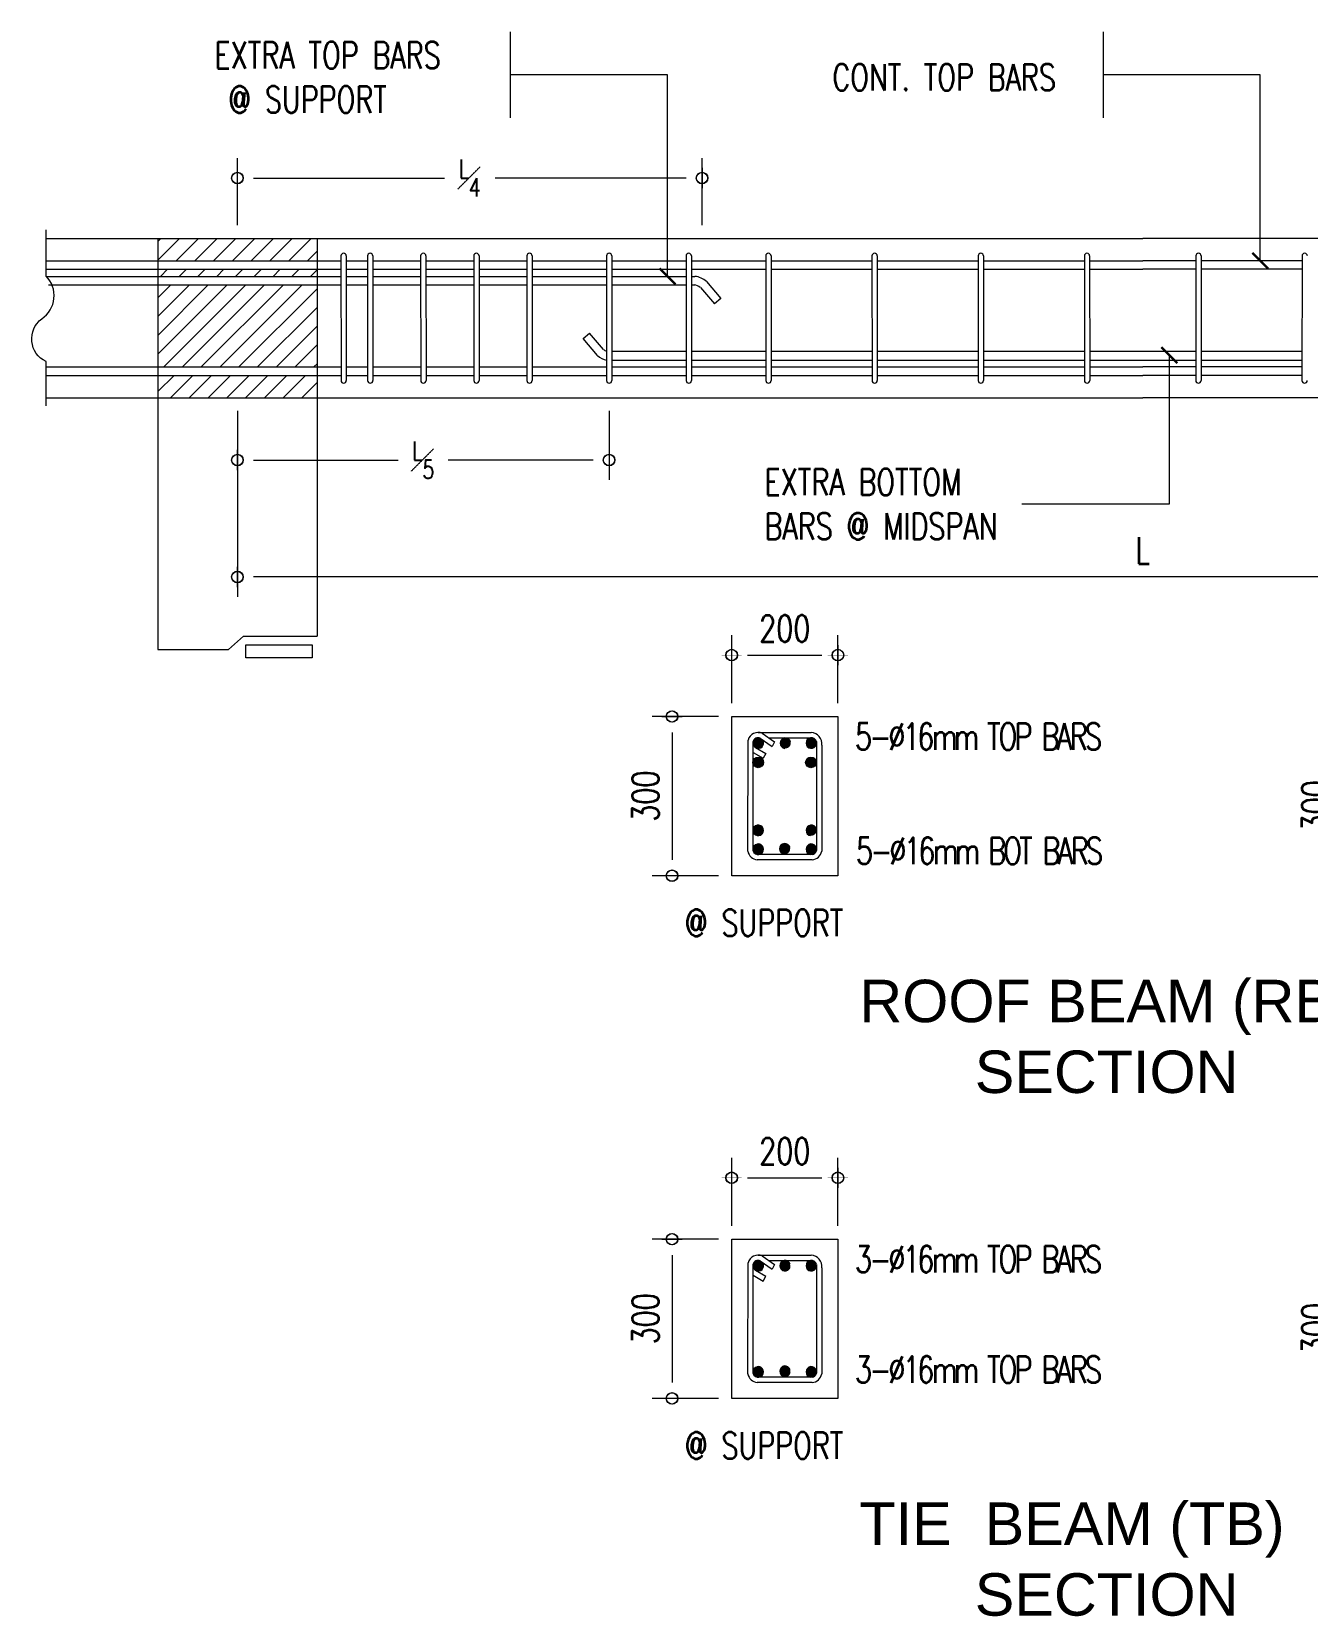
# Model space of a CAD drawing. Header units: millimetres. Extents: x 1634676 to 2568129, y -408635 to -190573.
# Drawn here: x 2466634 to 2469037, y -316115 to -313130 of the extents above; entities that cross this region are included whole.
import ezdxf

# ---------------------------------------------------------------- set-up
doc = ezdxf.new("R2010")
doc.units = ezdxf.units.MM
doc.header["$MEASUREMENT"] = 0
doc.linetypes.add('HIDDEN', pattern=[0.375, 0.25, -0.125])
doc.layers.get('0').update_dxf_attribs({"lineweight": 15})
doc.layers.get('Defpoints').update_dxf_attribs({"color": 250})
for name, color, linetype, lineweight in [('.2', 2, 'Continuous', 20), ('ST-ANNOT_A', 74, 'Continuous', 20), ('ST-ANNOT_ALeadLines', 250, 'Continuous', 13), ('ST-COL_E', 6, 'Continuous', 30), ('ST-DIM_E', 250, 'Continuous', 13), ('ST-GIRDER_CONT', 3, 'Continuous', 30), ('ST-HATCH_E', 250, 'Continuous', 9), ('ST-STL_E', 5, 'Continuous', 25), ('ST-TIES_E', 14, 'Continuous', 15)]:
    doc.layers.add(name, color=color, linetype=linetype, lineweight=lineweight)
doc.styles.add('ARIAL', font='arial.ttf')
doc.styles.add('ST_TEXT', font='romans.shx', dxfattribs={"width": 0.75})
doc.dimstyles.new('ST_D25', dxfattribs={"dimscale": 25, "dimtxt": 2, "dimasz": 1.2, "dimexe": 1.5, "dimexo": 1, "dimgap": 1, "dimtad": 1, "dimdec": 0, "dimzin": 1, "dimdsep": 46, "dimtxsty": 'ST_TEXT', "dimblk": 'OpenIndicator', "dimcen": 1, "dimclrd": 256, "dimclre": 256, "dimclrt": 7, "dimadec": 0, "dimazin": 0, "dimtfac": 1, "dimtdec": 0, "dimtix": 1, "dimtmove": 2, "dimatfit": 3, "dimldrblk": 'OPEN90', "dimfxl": 0.075, "dimlwd": -1, "dimlwe": -1, "dimarcsym": 0})

# ---------------------------------------------------------------- blocks, each defined once
blk = doc.blocks.new('OpenIndicator')
at = {"layer": 'ST-DIM_E'}
h = blk.add_hatch(color=255, dxfattribs=at)
h.paths.add_polyline_path([(0.35, 0), (0.365, 0, 0.414214), (0, 0.365), (0, 0.35, -0.414214)])
h.paths.add_polyline_path([(0, 0.35), (0, 0.365, 0.414214), (-0.365, 0), (-0.35, 0, -0.414214)])
h.paths.add_polyline_path([(0, -0.35), (0, -0.365, 0.414214), (0.365, 0), (0.35, 0, -0.414214)])
h.paths.add_polyline_path([(-0.35, 0), (-0.365, 0, 0.414214), (0, -0.365), (0, -0.35, -0.414214)])
at = {"layer": 'ST-DIM_E', "color": 255}
blk.add_line((0, 0.634), (0, -0.634), dxfattribs=at)
at = {"layer": 'ST-DIM_E', "color": 255, "const_width": 0.01}
blk.add_lwpolyline([(-0.63, 0), (0.63, 0)], dxfattribs=at)
at = {"layer": 'ST-DIM_E', "color": 255}
for radius in [0.365, 0.35]:
    blk.add_circle((0, 0), radius, dxfattribs=at)
blk = doc.blocks.new('*D1208')
at = {"layer": 'Defpoints', "color": 0, "linetype": 'HIDDEN', "ltscale": 2, "transparency": 16777216}
for p in [(2467022, -313819.3), (2470432, -313819.3), (2467022, -314157)]:
    blk.add_point(p, dxfattribs=at)
at = {"layer": 'ST-DIM_E', "ltscale": 2, "transparency": 16777216}
for p, q in [((2467022, -313844.3), (2467022, -314194.5)), ((2470432, -313844.3), (2470432, -314194.5)), ((2470402, -314157), (2467052, -314157))]:
    blk.add_line(p, q, dxfattribs=at)
at = {"layer": 'ST-DIM_E', "linetype": 'HIDDEN', "ltscale": 2, "transparency": 16777216, "xscale": 30, "yscale": 30, "zscale": 30, "rotation": 180}
blk.add_blockref('OpenIndicator', (2467022, -314157), dxfattribs=at)
at = {"layer": 'ST-DIM_E', "linetype": 'HIDDEN', "ltscale": 2, "transparency": 16777216, "xscale": 30, "yscale": 30, "zscale": 30}
blk.add_blockref('OpenIndicator', (2470432, -314157), dxfattribs=at)
at = {"layer": 'ST-DIM_E', "color": 7, "linetype": 'HIDDEN', "lineweight": 13, "ltscale": 2, "transparency": 16777216, "insert": (2468727, -314107), "char_height": 50, "attachment_point": 5, "style": 'ST_TEXT'}
blk.add_mtext('L', dxfattribs=at)
blk = doc.blocks.new('_Open90')
at = {"color": 0, "linetype": 'ByBlock', "lineweight": -2}
for p, q in [((0, 0), (-1, 0)), ((-0.5, 0.5), (0, 0)), ((0, 0), (-0.5, -0.5))]:
    blk.add_line(p, q, dxfattribs=at)
blk = doc.blocks.new('*D1209')
at = {"layer": 'Defpoints', "color": 0, "linetype": 'HIDDEN', "ltscale": 2, "transparency": 16777216}
for p in [(2467022, -313405.5), (2467022, -313519.3), (2467897, -313519.3)]:
    blk.add_point(p, dxfattribs=at)
at = {"layer": 'ST-DIM_E', "ltscale": 2, "transparency": 16777216}
for p, q in [((2467022, -313494.3), (2467022, -313368)), ((2467897, -313494.3), (2467897, -313368)), ((2467052, -313405.5), (2467411.8, -313405.5)), ((2467867, -313405.5), (2467507.2, -313405.5))]:
    blk.add_line(p, q, dxfattribs=at)
at = {"layer": 'ST-DIM_E', "linetype": 'HIDDEN', "ltscale": 2, "transparency": 16777216, "xscale": 30, "yscale": 30, "zscale": 30, "rotation": 180}
blk.add_blockref('OpenIndicator', (2467022, -313405.5), dxfattribs=at)
at = {"layer": 'ST-DIM_E', "linetype": 'HIDDEN', "ltscale": 2, "transparency": 16777216, "xscale": 30, "yscale": 30, "zscale": 30}
blk.add_blockref('OpenIndicator', (2467897, -313405.5), dxfattribs=at)
at = {"layer": 'ST-DIM_E', "color": 7, "linetype": 'HIDDEN', "lineweight": 13, "ltscale": 2, "transparency": 16777216, "insert": (2467459.5, -313405.5), "char_height": 50, "attachment_point": 5, "style": 'ST_TEXT'}
blk.add_mtext('{\\H0.7x;\\SL#4;}', dxfattribs=at)
blk = doc.blocks.new('*D1210')
at = {"layer": 'Defpoints', "color": 0, "linetype": 'HIDDEN', "ltscale": 2, "transparency": 16777216}
for p in [(2467022, -313819.3), (2467722, -313819.3), (2467022, -313936.7)]:
    blk.add_point(p, dxfattribs=at)
at = {"layer": 'ST-DIM_E', "ltscale": 2, "transparency": 16777216}
for p, q in [((2467022, -313844.3), (2467022, -313974.2)), ((2467722, -313844.3), (2467722, -313974.2)), ((2467052, -313936.7), (2467324.9, -313936.7)), ((2467692, -313936.7), (2467419.1, -313936.7))]:
    blk.add_line(p, q, dxfattribs=at)
at = {"layer": 'ST-DIM_E', "linetype": 'HIDDEN', "ltscale": 2, "transparency": 16777216, "xscale": 30, "yscale": 30, "zscale": 30, "rotation": 180}
blk.add_blockref('OpenIndicator', (2467022, -313936.7), dxfattribs=at)
at = {"layer": 'ST-DIM_E', "linetype": 'HIDDEN', "ltscale": 2, "transparency": 16777216, "xscale": 30, "yscale": 30, "zscale": 30}
blk.add_blockref('OpenIndicator', (2467722, -313936.7), dxfattribs=at)
at = {"layer": 'ST-DIM_E', "color": 7, "linetype": 'HIDDEN', "lineweight": 13, "ltscale": 2, "transparency": 16777216, "insert": (2467372, -313936.7), "char_height": 50, "attachment_point": 5, "style": 'ST_TEXT'}
blk.add_mtext('{\\H0.7x;\\SL#5;}', dxfattribs=at)
blk = doc.blocks.new('*D1213')
at = {"layer": 'Defpoints', "color": 0, "transparency": 16777216}
for p in [(2468152.8, -314304.2), (2467952.8, -314419.8), (2468152.8, -314419.8)]:
    blk.add_point(p, dxfattribs=at)
at = {"layer": 'ST-DIM_E', "transparency": 16777216}
for p, q in [((2467952.8, -314394.8), (2467952.8, -314266.7)), ((2468152.8, -314394.8), (2468152.8, -314266.7)), ((2467982.8, -314304.2), (2468122.8, -314304.2))]:
    blk.add_line(p, q, dxfattribs=at)
at = {"layer": 'ST-DIM_E', "transparency": 16777216, "xscale": 30, "yscale": 30, "zscale": 30, "rotation": 180}
blk.add_blockref('OpenIndicator', (2467952.8, -314304.2), dxfattribs=at)
at = {"layer": 'ST-DIM_E', "transparency": 16777216, "xscale": 30, "yscale": 30, "zscale": 30}
blk.add_blockref('OpenIndicator', (2468152.8, -314304.2), dxfattribs=at)
at = {"layer": 'ST-DIM_E', "color": 7, "lineweight": 13, "transparency": 16777216, "insert": (2468052.8, -314254.2), "char_height": 50, "attachment_point": 5, "style": 'ST_TEXT'}
blk.add_mtext('200', dxfattribs=at)
blk = doc.blocks.new('*D1214')
at = {"layer": 'Defpoints', "color": 0, "transparency": 16777216}
for p in [(2467952.8, -314419.8), (2467840.5, -314719.8), (2467952.8, -314719.8)]:
    blk.add_point(p, dxfattribs=at)
at = {"layer": 'ST-DIM_E', "transparency": 16777216}
for p, q in [((2467927.8, -314419.8), (2467803, -314419.8)), ((2467840.5, -314449.8), (2467840.5, -314689.8)), ((2467927.8, -314719.8), (2467803, -314719.8))]:
    blk.add_line(p, q, dxfattribs=at)
at = {"layer": 'ST-DIM_E', "transparency": 16777216, "xscale": 30, "yscale": 30, "zscale": 30}
for p, rotation in [((2467840.5, -314419.8), 90), ((2467840.5, -314719.8), 270)]:
    blk.add_blockref('OpenIndicator', p, dxfattribs=dict(at, rotation=rotation))
at = {"layer": 'ST-DIM_E', "color": 7, "lineweight": 13, "transparency": 16777216, "insert": (2467790.5, -314569.8), "char_height": 50, "attachment_point": 5, "rotation": 90, "style": 'ST_TEXT'}
blk.add_mtext('300', dxfattribs=at)
blk = doc.blocks.new('*D1216')
at = {"layer": 'Defpoints', "color": 0, "transparency": 16777216}
for p in [(2469214.1, -314438), (2469101.8, -314738), (2469214.1, -314738)]:
    blk.add_point(p, dxfattribs=at)
at = {"layer": 'ST-DIM_E', "transparency": 16777216}
for p, q in [((2469189.1, -314438), (2469064.3, -314438)), ((2469101.8, -314468), (2469101.8, -314708)), ((2469189.1, -314738), (2469064.3, -314738))]:
    blk.add_line(p, q, dxfattribs=at)
at = {"layer": 'ST-DIM_E', "transparency": 16777216, "xscale": 30, "yscale": 30, "zscale": 30}
for p, rotation in [((2469101.8, -314438), 90), ((2469101.8, -314738), 270)]:
    blk.add_blockref('OpenIndicator', p, dxfattribs=dict(at, rotation=rotation))
at = {"layer": 'ST-DIM_E', "color": 7, "lineweight": 13, "transparency": 16777216, "insert": (2469051.8, -314588), "char_height": 50, "attachment_point": 5, "rotation": 90, "style": 'ST_TEXT'}
blk.add_mtext('300', dxfattribs=at)
blk = doc.blocks.new('*D1217')
at = {"layer": 'Defpoints', "color": 0, "transparency": 16777216}
for p in [(2468152.8, -315288.8), (2467952.8, -315404.4), (2468152.8, -315404.4)]:
    blk.add_point(p, dxfattribs=at)
at = {"layer": 'ST-DIM_E', "transparency": 16777216}
for p, q in [((2467952.8, -315379.4), (2467952.8, -315251.3)), ((2468152.8, -315379.4), (2468152.8, -315251.3)), ((2467982.8, -315288.8), (2468122.8, -315288.8))]:
    blk.add_line(p, q, dxfattribs=at)
at = {"layer": 'ST-DIM_E', "transparency": 16777216, "xscale": 30, "yscale": 30, "zscale": 30, "rotation": 180}
blk.add_blockref('OpenIndicator', (2467952.8, -315288.8), dxfattribs=at)
at = {"layer": 'ST-DIM_E', "transparency": 16777216, "xscale": 30, "yscale": 30, "zscale": 30}
blk.add_blockref('OpenIndicator', (2468152.8, -315288.8), dxfattribs=at)
at = {"layer": 'ST-DIM_E', "color": 7, "lineweight": 13, "transparency": 16777216, "insert": (2468052.8, -315238.8), "char_height": 50, "attachment_point": 5, "style": 'ST_TEXT'}
blk.add_mtext('200', dxfattribs=at)
blk = doc.blocks.new('*D1218')
at = {"layer": 'Defpoints', "color": 0, "transparency": 16777216}
for p in [(2467952.8, -315404.4), (2467840.5, -315704.4), (2467952.8, -315704.4)]:
    blk.add_point(p, dxfattribs=at)
at = {"layer": 'ST-DIM_E', "transparency": 16777216}
for p, q in [((2467927.8, -315404.4), (2467803, -315404.4)), ((2467840.5, -315434.4), (2467840.5, -315674.4)), ((2467927.8, -315704.4), (2467803, -315704.4))]:
    blk.add_line(p, q, dxfattribs=at)
at = {"layer": 'ST-DIM_E', "transparency": 16777216, "xscale": 30, "yscale": 30, "zscale": 30}
for p, rotation in [((2467840.5, -315404.4), 90), ((2467840.5, -315704.4), 270)]:
    blk.add_blockref('OpenIndicator', p, dxfattribs=dict(at, rotation=rotation))
at = {"layer": 'ST-DIM_E', "color": 7, "lineweight": 13, "transparency": 16777216, "insert": (2467790.5, -315554.4), "char_height": 50, "attachment_point": 5, "rotation": 90, "style": 'ST_TEXT'}
blk.add_mtext('300', dxfattribs=at)
blk = doc.blocks.new('*D1220')
at = {"layer": 'Defpoints', "color": 0, "transparency": 16777216}
for p in [(2469214.1, -315422.6), (2469101.8, -315722.6), (2469214.1, -315722.6)]:
    blk.add_point(p, dxfattribs=at)
at = {"layer": 'ST-DIM_E', "transparency": 16777216}
for p, q in [((2469189.1, -315422.6), (2469064.3, -315422.6)), ((2469101.8, -315452.6), (2469101.8, -315692.6)), ((2469189.1, -315722.6), (2469064.3, -315722.6))]:
    blk.add_line(p, q, dxfattribs=at)
at = {"layer": 'ST-DIM_E', "transparency": 16777216, "xscale": 30, "yscale": 30, "zscale": 30}
for p, rotation in [((2469101.8, -315422.6), 90), ((2469101.8, -315722.6), 270)]:
    blk.add_blockref('OpenIndicator', p, dxfattribs=dict(at, rotation=rotation))
at = {"layer": 'ST-DIM_E', "color": 7, "lineweight": 13, "transparency": 16777216, "insert": (2469051.8, -315572.6), "char_height": 50, "attachment_point": 5, "rotation": 90, "style": 'ST_TEXT'}
blk.add_mtext('300', dxfattribs=at)

msp = doc.modelspace()

# ---------------------------------------------------------------- hatches: boundary and pattern name
at = {"layer": 'ST-HATCH_E', "lineweight": 13}
h = msp.add_hatch(dxfattribs=at)
h.set_pattern_fill('ANSI31', color=256, scale=200)
h.set_pattern_definition([(45, (461338.985, -107228.017), (-17.67766953, 17.67766953), [])])
h.paths.add_polyline_path([(2466872, -313519.3), (2466872, -313561.3), (2467172, -313561.3), (2467172, -313547.8), (2467172, -313519.3)])
h.paths.add_polyline_path([(2467172, -313819.3), (2467172, -313777.3), (2466872, -313777.3), (2466872, -313819.3)])
h.paths.add_polyline_path([(2467172, -313606.8), (2466872, -313606.8), (2466872, -313761.3), (2467172, -313761.3)])
h.paths.add_polyline_path([(2466872, -313590.8), (2467172, -313590.8), (2467172, -313577.3), (2466872, -313577.3)])
at = {"layer": 'ST-TIES_E', "lineweight": 13}
h = msp.add_hatch(color=256, dxfattribs=at)
h.dxf.hatch_style = 1
h.paths.add_polyline_path([(2468010.4, -314463.3), (2468006.3, -314460.5, 0.437054), (2467993.2, -314467), (2467993.2, -314472.6, 1.241381)])
h = msp.add_hatch(color=256, dxfattribs=at)
h.dxf.hatch_style = 1
h.paths.add_polyline_path([(2468061.6, -314463.5), (2468057.6, -314460.7, 0.437054), (2468044.5, -314467.3), (2468044.5, -314472.9, 1.241381)])
h = msp.add_hatch(color=256, dxfattribs=at)
h.dxf.hatch_style = 1
h.paths.add_polyline_path([(2468110.4, -314463.3), (2468106.3, -314460.5, 0.437054), (2468093.2, -314467), (2468093.2, -314472.6, 1.241381)])
h = msp.add_hatch(color=256, dxfattribs=at)
h.dxf.hatch_style = 1
h.paths.add_polyline_path([(2468010.3, -314499.7), (2468006.3, -314496.9, 0.437054), (2467993.1, -314503.5), (2467993.1, -314509.1, 1.241381)])
h = msp.add_hatch(color=256, dxfattribs=at)
h.dxf.hatch_style = 1
h.paths.add_polyline_path([(2468109.6, -314499.7), (2468105.6, -314496.9, 0.437054), (2468092.5, -314503.5), (2468092.5, -314509.1, 1.241381)])
h = msp.add_hatch(color=256, dxfattribs=at)
h.dxf.hatch_style = 1
h.paths.add_polyline_path([(2468010.4, -314627.8), (2468006.3, -314625, 0.437054), (2467993.2, -314631.5), (2467993.2, -314637.1, 1.241381)])
h = msp.add_hatch(color=256, dxfattribs=at)
h.dxf.hatch_style = 1
h.paths.add_polyline_path([(2468110.4, -314627.8), (2468106.3, -314625, 0.437054), (2468093.2, -314631.5), (2468093.2, -314637.1, 1.241381)])
h = msp.add_hatch(color=256, dxfattribs=at)
h.dxf.hatch_style = 1
h.paths.add_polyline_path([(2468010.4, -314663.3), (2468006.3, -314660.5, 0.437054), (2467993.2, -314667), (2467993.2, -314672.6, 1.241381)])
h = msp.add_hatch(color=256, dxfattribs=at)
h.dxf.hatch_style = 1
h.paths.add_polyline_path([(2468060.6, -314662.5), (2468056.6, -314659.7, 0.437054), (2468043.5, -314666.3), (2468043.5, -314671.9, 1.241381)])
h = msp.add_hatch(color=256, dxfattribs=at)
h.dxf.hatch_style = 1
h.paths.add_polyline_path([(2468110.4, -314663.3), (2468106.3, -314660.5, 0.437054), (2468093.2, -314667), (2468093.2, -314672.6, 1.241381)])
h = msp.add_hatch(color=256, dxfattribs=at)
h.dxf.hatch_style = 1
h.paths.add_polyline_path([(2468010.4, -315447.9), (2468006.3, -315445.1, 0.437054), (2467993.2, -315451.6), (2467993.2, -315457.2, 1.241381)])
h = msp.add_hatch(color=256, dxfattribs=at)
h.dxf.hatch_style = 1
h.paths.add_polyline_path([(2468060.9, -315447.9), (2468056.8, -315445.1, 0.437054), (2468043.7, -315451.6), (2468043.7, -315457.2, 1.241381)])
h = msp.add_hatch(color=256, dxfattribs=at)
h.dxf.hatch_style = 1
h.paths.add_polyline_path([(2468110.4, -315447.9), (2468106.3, -315445.1, 0.437054), (2468093.2, -315451.6), (2468093.2, -315457.2, 1.241381)])
h = msp.add_hatch(color=256, dxfattribs=at)
h.dxf.hatch_style = 1
h.paths.add_polyline_path([(2468010.4, -315647.9), (2468006.3, -315645.1, 0.437054), (2467993.2, -315651.6), (2467993.2, -315657.2, 1.241381)])
h = msp.add_hatch(color=256, dxfattribs=at)
h.dxf.hatch_style = 1
h.paths.add_polyline_path([(2468060.9, -315646.6), (2468056.8, -315643.8, 0.437054), (2468043.7, -315650.4), (2468043.7, -315656, 1.241381)])
h = msp.add_hatch(color=256, dxfattribs=at)
h.dxf.hatch_style = 1
h.paths.add_polyline_path([(2468110.4, -315647.9), (2468106.3, -315645.1, 0.437054), (2468093.2, -315651.6), (2468093.2, -315657.2, 1.241381)])

# ---------------------------------------------------------------- linework, layer by layer
at = {"layer": '.2', "color": 1, "linetype": 'Continuous', "ltscale": 3}
msp.add_line((2468012.3, -315483.2), (2468016.9, -315474.3), dxfattribs=at)
at = {"lineweight": 13}
msp.add_line((2466872, -313819.3), (2467172, -313819.3), dxfattribs=at)
at = {"layer": 'ST-ANNOT_ALeadLines', "lineweight": 13}
for p, q in [((2467535.9, -313129.8), (2467535.9, -313291.8)), ((2468652.4, -313129.8), (2468652.4, -313291.8))]:
    msp.add_line(p, q, dxfattribs=at)
at = {"layer": 'ST-COL_E', "lineweight": 13}
for p, q in [((2466872, -313519.3), (2466872, -314293.9)), ((2467172, -313519.3), (2467172, -314268.7)), ((2467172, -313547.8), (2467172, -314037.8)), ((2467004.9, -314293.9), (2467033.5, -314268.7)), ((2467033.5, -314268.7), (2467172, -314268.7)), ((2466872, -314293.9), (2467004.9, -314293.9))]:
    msp.add_line(p, q, dxfattribs=at)
msp.add_lwpolyline([(2467037.9, -314285.1), (2467162.6, -314285.1), (2467162.6, -314309.1), (2467037.9, -314309.1)], close=True, dxfattribs=at)
at = {"layer": 'ST-GIRDER_CONT', "lineweight": 13}
for p, q in [((2466661.6, -313519.3), (2468727, -313519.3)), ((2470071.6, -313519.3), (2468727, -313519.3)), ((2466661.6, -313819.3), (2468727, -313819.3)), ((2470071.6, -313819.3), (2468727, -313819.3))]:
    msp.add_line(p, q, dxfattribs=at)
msp.add_lwpolyline([(2466661.6, -313834.8), (2466661.6, -313751.2, -0.568523), (2466653.5, -313670.7, 0.466947), (2466661.6, -313590.1), (2466661.6, -313502.8)], format="xyb", dxfattribs=at)
for points in [[(2467952.8, -314419.8), (2468152.8, -314419.8), (2468152.8, -314719.8), (2467952.8, -314719.8)], [(2467952.8, -315404.4), (2468152.8, -315404.4), (2468152.8, -315704.4), (2467952.8, -315704.4)]]:
    msp.add_lwpolyline(points, close=True, dxfattribs=at)
at = {"layer": 'ST-STL_E', "lineweight": 13}
for p, q in [((2466661.6, -313561.3), (2467216.9, -313561.3)), ((2466661.6, -313577.3), (2467216.9, -313577.3)), ((2467226.9, -313561.3), (2467267, -313561.3)), ((2467226.9, -313577.3), (2467267, -313577.3)), ((2467277, -313561.3), (2467367, -313561.3)), ((2467277, -313577.3), (2467367, -313577.3)), ((2467377, -313561.3), (2467467, -313561.3)), ((2467377, -313577.3), (2467467, -313577.3)), ((2467477, -313561.3), (2467567, -313561.3)), ((2467477, -313577.3), (2467567, -313577.3)), ((2467577, -313561.3), (2467717, -313561.3)), ((2467577, -313577.3), (2467717, -313577.3)), ((2467727, -313561.3), (2467867, -313561.3)), ((2467727, -313577.3), (2467867, -313577.3)), ((2467877, -313561.3), (2468017, -313561.3)), ((2467877, -313577.3), (2467882.3, -313577.3)), ((2467882.3, -313577.3), (2468017, -313577.3)), ((2468027, -313561.3), (2468217, -313561.3)), ((2468027, -313577.3), (2468217, -313577.3)), ((2468227, -313561.3), (2468417, -313561.3)), ((2468227, -313577.3), (2468417, -313577.3)), ((2468427, -313561.3), (2468617, -313561.3)), ((2468427, -313577.3), (2468617, -313577.3)), ((2468627, -313561.3), (2468727, -313561.3)), ((2468627, -313577.3), (2468727, -313577.3)), ((2468827, -313561.3), (2468727, -313561.3)), ((2468827, -313577.3), (2468727, -313577.3)), ((2469027, -313561.3), (2468837, -313561.3)), ((2469027, -313577.3), (2468837, -313577.3)), ((2466661.6, -313590.8), (2467216.9, -313590.8)), ((2466666.4, -313606.8), (2467217, -313606.8)), ((2467226.9, -313590.8), (2467267, -313590.8)), ((2467227, -313606.8), (2467267, -313606.8)), ((2467277, -313590.8), (2467367, -313590.8)), ((2467277, -313606.8), (2467367, -313606.8)), ((2467377, -313590.8), (2467467, -313590.8)), ((2467377, -313606.8), (2467467, -313606.8)), ((2467477, -313590.8), (2467567, -313590.8)), ((2467477, -313606.8), (2467567, -313606.8)), ((2467577, -313590.8), (2467717, -313590.8)), ((2467577, -313606.8), (2467717, -313606.8)), ((2467727, -313590.8), (2467867, -313590.8)), ((2467727, -313606.8), (2467867, -313606.8)), ((2467877, -313590.8), (2467883.5, -313590.8)), ((2467877, -313606.8), (2467883.5, -313606.8)), ((2467905.1, -313600.2), (2467932.3, -313632.1)), ((2467893.8, -313611.9), (2467920.2, -313642.5)), ((2467932.3, -313632.1), (2467920.2, -313642.5)), ((2467673, -313708), (2467685.2, -313697.6)), ((2467700.3, -313739.8), (2467673, -313708)), ((2467711.6, -313728.2), (2467685.2, -313697.6)), ((2467727, -313731.8), (2467867, -313731.8)), ((2467727.1, -313748.5), (2467867.1, -313748.5)), ((2467877, -313731.8), (2468017, -313731.8)), ((2467877.1, -313748.5), (2468017.1, -313748.5)), ((2468027, -313731.8), (2468217, -313731.8)), ((2468027.1, -313748.5), (2468217.1, -313748.5)), ((2468227, -313731.8), (2468417, -313731.8)), ((2468227.1, -313748.5), (2468417.1, -313748.5)), ((2468427, -313731.8), (2468617, -313731.8)), ((2468427.1, -313748.5), (2468617.1, -313748.5)), ((2468627, -313731.8), (2468827, -313731.8)), ((2468627.1, -313748.5), (2468826.9, -313748.5)), ((2468836.9, -313748.5), (2469026.9, -313748.5)), ((2468837, -313731.8), (2469027, -313731.8)), ((2466661.6, -313761.3), (2467217, -313761.3)), ((2466661.6, -313777.3), (2467217, -313777.3)), ((2467227, -313761.3), (2467267.1, -313761.3)), ((2467277.1, -313761.3), (2467367.1, -313761.3)), ((2467277.1, -313777.3), (2467367.1, -313777.3)), ((2467377.1, -313761.3), (2467467.1, -313761.3)), ((2467377.1, -313777.3), (2467467.1, -313777.3)), ((2467477.1, -313761.3), (2467567.1, -313761.3)), ((2467477.1, -313777.3), (2467567.1, -313777.3)), ((2467577.1, -313761.3), (2467717.1, -313761.2)), ((2467577.1, -313777.3), (2467717.1, -313777.3)), ((2467727.1, -313761.3), (2467867.1, -313761.3)), ((2467727.1, -313777.3), (2467867.1, -313777.3)), ((2467877.1, -313761.3), (2468017.1, -313761.3)), ((2467877.1, -313777.3), (2468017.1, -313777.3)), ((2468027.1, -313761.3), (2468217.1, -313761.3)), ((2468027.1, -313777.3), (2468217.1, -313777.3)), ((2468227.1, -313761.3), (2468417.1, -313761.3)), ((2468227.1, -313777.3), (2468417.1, -313777.3)), ((2468427.1, -313761.3), (2468617.1, -313761.3)), ((2468427.1, -313777.3), (2468617.1, -313777.3)), ((2468627.1, -313761.3), (2468727, -313761.3)), ((2468627.1, -313777.3), (2468727, -313777.3)), ((2468826.9, -313761.3), (2468727, -313761.3)), ((2468826.9, -313777.3), (2468727, -313777.3)), ((2469026.9, -313761.3), (2468836.9, -313761.3)), ((2469026.9, -313777.3), (2468836.9, -313777.3))]:
    msp.add_line(p, q, dxfattribs=at)
for centre, radius, start, end in [((2467880.9, -313625.4), 18.7, 46.5461, 85.7279), ((2467880.2, -313627.8), 37.1, 47.8398, 84.8821), ((2467725.2, -313712.3), 37.1, 227.8398, 257.3404), ((2467724.5, -313714.6), 18.7, 226.5461, 246.6444)]:
    msp.add_arc(centre, radius, start, end, dxfattribs=at)
at = {"layer": 'ST-TIES_E', "lineweight": 13}
for p, q in [((2467216.9, -313552.3), (2467217, -313786.9)), ((2467226.9, -313552.3), (2467227, -313786.9)), ((2467267, -313552.3), (2467267.1, -313786.9)), ((2467277, -313552.3), (2467277.1, -313786.9)), ((2467367, -313552.3), (2467367.1, -313786.9)), ((2467377, -313552.3), (2467377.1, -313786.9)), ((2467467, -313552.3), (2467467.1, -313786.9)), ((2467477, -313552.3), (2467477.1, -313786.9)), ((2467567, -313552.3), (2467567.1, -313786.9)), ((2467577, -313552.3), (2467577.1, -313786.9)), ((2467717, -313552.3), (2467717.1, -313786.9)), ((2467727, -313552.3), (2467727.1, -313786.9)), ((2467867, -313552.3), (2467867.1, -313786.9)), ((2467877, -313552.3), (2467877.1, -313786.9)), ((2468017, -313552.3), (2468017.1, -313786.9)), ((2468027, -313552.3), (2468027.1, -313786.9)), ((2468217, -313552.3), (2468217.1, -313786.9)), ((2468227, -313552.3), (2468227.1, -313786.9)), ((2468417, -313552.3), (2468417.1, -313786.9)), ((2468427, -313552.3), (2468427.1, -313786.9)), ((2468617, -313552.3), (2468617.1, -313786.9)), ((2468627, -313552.3), (2468627.1, -313786.9)), ((2468827, -313552.3), (2468826.9, -313786.9)), ((2468837, -313552.3), (2468836.9, -313786.9)), ((2469027, -313552.3), (2469026.9, -313786.9)), ((2467227, -313777.3), (2467267.1, -313777.3)), ((2467983.2, -314673.8), (2467983.6, -314464.2)), ((2467993.2, -314487.4), (2467993.2, -314467)), ((2468002.8, -314449.8), (2468102.8, -314449.8)), ((2468006.3, -314460.5), (2468029, -314476.3)), ((2468010.5, -314451.4), (2468033.5, -314467.4)), ((2468022.7, -314459.8), (2468102.8, -314459.8)), ((2468033.5, -314467.4), (2468029, -314476.3)), ((2468112.4, -314467.2), (2468112.4, -314672.5)), ((2467993.2, -314672.6), (2467993.2, -314487.4)), ((2467993.2, -314487.4), (2468012.3, -314498.6)), ((2467997.9, -314478.5), (2468016.9, -314489.7)), ((2468016.9, -314489.7), (2468012.3, -314498.6)), ((2468122.4, -314473.6), (2468122.4, -314673.6)), ((2468104.2, -314679.7), (2468001.4, -314679.7)), ((2468104.2, -314689.7), (2468000.8, -314689.7)), ((2467983.2, -315658.4), (2467983.6, -315448.8)), ((2467993.2, -315472), (2467993.2, -315451.6)), ((2468002.8, -315434.4), (2468102.8, -315434.4)), ((2468006.3, -315445.1), (2468029, -315460.9)), ((2468010.5, -315436), (2468033.5, -315452)), ((2468022.7, -315444.4), (2468102.8, -315444.4)), ((2468033.5, -315452), (2468029, -315460.9)), ((2468112.4, -315451.8), (2468112.4, -315657.1)), ((2467993.2, -315657.2), (2467993.2, -315472)), ((2467993.2, -315472), (2468012.3, -315483.2)), ((2467997.9, -315463.1), (2468016.9, -315474.3)), ((2468122.4, -315458.2), (2468122.4, -315658.2)), ((2468104.2, -315664.3), (2468001.4, -315664.3)), ((2468104.2, -315674.3), (2468000.8, -315674.3))]:
    msp.add_line(p, q, dxfattribs=at)
for centre in [(2468002.7, -314506.3), (2468102.1, -314506.3)]:
    msp.add_circle(centre, 10, dxfattribs=at)
for centre, radius, start, end in [((2467221.9, -313552.3), 5, 0, 180), ((2467272, -313552.3), 5, 0, 180), ((2467372, -313552.3), 5, 0, 180), ((2467472, -313552.3), 5, 0, 180), ((2467572, -313552.3), 5, 0, 180), ((2467722, -313552.3), 5, 0, 180), ((2467872, -313552.3), 5, 0, 180), ((2468022, -313552.3), 5, 0, 180), ((2468222, -313552.3), 5, 0, 180), ((2468422, -313552.3), 5, 0, 180), ((2468622, -313552.3), 5, 0, 180), ((2468832, -313552.3), 5, 0, 180), ((2469032, -313552.3), 5, 0, 180), ((2467222, -313786.9), 5, 180, 0), ((2467272.1, -313786.9), 5, 180, 0), ((2467372.1, -313786.9), 5, 180, 0), ((2467472.1, -313786.9), 5, 180, 0), ((2467572.1, -313786.9), 5, 180, 0), ((2467722.1, -313786.9), 5, 180, 0), ((2467872.1, -313786.9), 5, 180, 0), ((2468022.1, -313786.9), 5, 180, 0), ((2468222.1, -313786.9), 5, 180, 0), ((2468422.1, -313786.9), 5, 180, 0), ((2468622.1, -313786.9), 5, 180, 0), ((2468831.9, -313786.9), 5, 180, 0), ((2469031.9, -313786.9), 5, 180, 0), ((2468002.8, -314469.8), 20, 67.4593, 163.7372), ((2468002.8, -314469.8), 10, 69.3054, 163.7372), ((2468002.8, -314469.8), 10, 196.2628, 40.8495), ((2468054.1, -314470.1), 10, 15.3146, 261.7657), ((2468102.8, -314469.8), 10, 15.3146, 344.6854), ((2468101.3, -314471.1), 21.3, 353.3121, 85.875), ((2468002.8, -314634.3), 10, 196.2628, 163.7372), ((2468102.8, -314634.3), 10, 15.3146, 261.7657), ((2468002.8, -314669.8), 20, 191.4478, 264.18), ((2468002.8, -314669.8), 10, 196.2628, 163.7372), ((2468053.1, -314669.1), 10, 15.3146, 261.7657), ((2468102.8, -314669.8), 10, 15.3146, 261.7657), ((2468102.8, -314669.8), 10, 278.2343, 344.6854), ((2468102.9, -314669.9), 19.9, 273.8151, 349.2964), ((2468002.8, -315454.4), 20, 67.4593, 163.7372), ((2468002.8, -315454.4), 10, 69.3054, 163.7372), ((2468002.8, -315454.4), 10, 196.2628, 40.8495), ((2468053.3, -315454.4), 10, 15.3146, 344.6854), ((2468102.8, -315454.4), 10, 15.3146, 344.6854), ((2468101.3, -315455.7), 21.3, 353.3121, 85.875), ((2468002.8, -315654.4), 20, 191.4478, 264.18), ((2468002.8, -315654.4), 10, 196.2628, 163.7372), ((2468053.3, -315653.2), 10, 15.3146, 344.6854), ((2468102.8, -315654.4), 10, 15.3146, 261.7657), ((2468102.8, -315654.4), 10, 278.2343, 344.6854), ((2468102.9, -315654.5), 19.9, 273.8151, 349.2964)]:
    msp.add_arc(centre, radius, start, end, dxfattribs=at)

# ---------------------------------------------------------------- texts
at = {"lineweight": 13, "attachment_point": 1}
for s, width, insert, char_height, style in [('@ SUPPORT', 904.41, (2467864.4, -314783.6), 50, 'ST_TEXT'), ('ROOF BEAM (RB) \\P       SECTION', 1819.383, (2468193.3, -314915.7), 80, 'ARIAL'), ('@ SUPPORT', 904.41, (2467864.4, -315768.2), 50, 'ST_TEXT'), ('TIE  BEAM (TB) \\P       SECTION', 1819.383, (2468193.3, -315900.3), 80, 'ARIAL')]:
    msp.add_mtext_dynamic_manual_height_columns(s, width=width, gutter_width=1, heights=[0], dxfattribs=dict(at, insert=insert, char_height=char_height, style=style))
at = {"layer": 'ST-ANNOT_A', "lineweight": 13, "char_height": 50, "attachment_point": 4, "style": 'ST_TEXT'}
for s, width, insert in [('EXTRA TOP BARS\\P @ SUPPORT', 825.344, (2466978.7, -313215.7)), ('\\pi175.17206;CONT. TOP BARS ', 825.344, (2467967.2, -313215.7)), ('\\pt600;EXTRA BOTTOM \\PBARS @ MIDSPAN', 1114.105, (2468014.6, -314019.8)), ('{\\T0.8;5-%%C16mm TOP BARS}', 816.686, (2468185, -314457.5)), ('{\\T0.8;5-%%C16mm BOT BARS}', 902.255, (2468186.9, -314672.8)), ('{\\T0.8;3-%%C16mm TOP BARS}', 816.686, (2468185, -315442.1)), ('{\\T0.8;3-%%C16mm TOP BARS}', 816.686, (2468185, -315650.1))]:
    msp.add_mtext_dynamic_manual_height_columns(s, width=width, gutter_width=1, heights=[0], dxfattribs=dict(at, insert=insert))

# ---------------------------------------------------------------- dimensions: what is measured, and where the dimension line sits
at = {"layer": 'ST-DIM_E', "linetype": 'HIDDEN', "lineweight": 13, "ltscale": 2}
for base, p1, p2, text, picture, middle in [((2467022, -313405.5), (2467897, -313519.3), (2467022, -313519.3), '{\\H0.7x;\\SL#4;}', '*D1209', (2467459.5, -313405.5)), ((2467022, -313936.7), (2467722, -313819.3), (2467022, -313819.3), '{\\H0.7x;\\SL#5;}', '*D1210', (2467372, -313936.7))]:
    dim = msp.add_linear_dim(base=base, p1=p1, p2=p2, angle=180, text=text, dimstyle='ST_D25', dxfattribs=at)
    dim.commit()
    dim.dimension.update_dxf_attribs({"geometry": picture, "text_midpoint": middle, "dimtype": 160})
dim = msp.add_linear_dim(base=(2467022, -314157), p1=(2470432, -313819.3), p2=(2467022, -313819.3), text='L', dimstyle='ST_D25', dxfattribs=at)
dim.commit()
dim.dimension.update_dxf_attribs({"geometry": '*D1208', "text_midpoint": (2468727, -314107)})
at = {"layer": 'ST-DIM_E', "lineweight": 13}
for base, p1, p2, picture, middle in [((2468152.8, -314304.2), (2467952.8, -314419.8), (2468152.8, -314419.8), '*D1213', (2468052.8, -314254.2)), ((2468152.8, -315288.8), (2467952.8, -315404.4), (2468152.8, -315404.4), '*D1217', (2468052.8, -315238.8))]:
    dim = msp.add_linear_dim(base=base, p1=p1, p2=p2, text='200', dimstyle='ST_D25', dxfattribs=at)
    dim.commit()
    dim.dimension.update_dxf_attribs({"geometry": picture, "text_midpoint": middle})
for base, p1, p2, picture, middle in [((2467840.5, -314719.8), (2467952.8, -314419.8), (2467952.8, -314719.8), '*D1214', (2467790.5, -314569.8)), ((2469101.8, -314738), (2469214.1, -314438), (2469214.1, -314738), '*D1216', (2469051.8, -314588)), ((2467840.5, -315704.4), (2467952.8, -315404.4), (2467952.8, -315704.4), '*D1218', (2467790.5, -315554.4)), ((2469101.8, -315722.6), (2469214.1, -315422.6), (2469214.1, -315722.6), '*D1220', (2469051.8, -315572.6))]:
    dim = msp.add_linear_dim(base=base, p1=p1, p2=p2, angle=90, text='300', dimstyle='ST_D25', dxfattribs=at)
    dim.commit()
    dim.dimension.update_dxf_attribs({"geometry": picture, "text_midpoint": middle})

# ---------------------------------------------------------------- leaders
at = {"layer": 'ST-ANNOT_ALeadLines', "lineweight": 13}
for points in [[(2467831.9, -313590.8), (2467831.9, -313210.8), (2467535.9, -313210.8)], [(2468948.4, -313561.3), (2468948.4, -313210.8), (2468652.4, -313210.8)], [(2468777, -313739.1), (2468777, -314020), (2468499.5, -314020)]]:
    msp.add_leader(points, dimstyle='ST_D25', override={"dimldrblk": 'ArchTick'}, dxfattribs=at)

doc.saveas('drawing.dxf')
